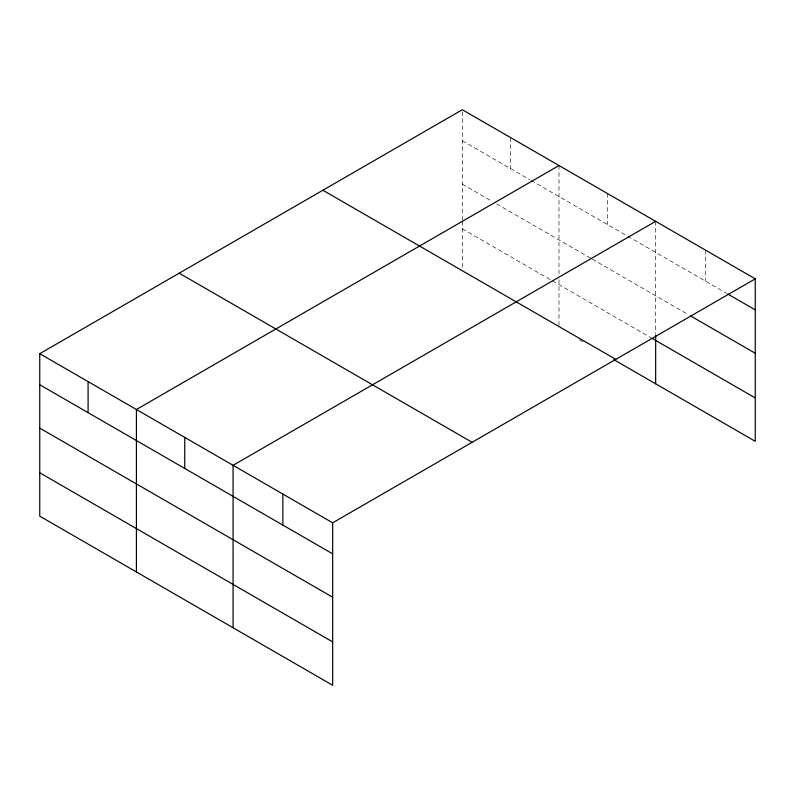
<?xml version="1.0" encoding="UTF-8"?>
<svg xmlns="http://www.w3.org/2000/svg" width="795" height="795" viewBox="0 0 795 795"><rect width="100%" height="100%" fill="white"/><g stroke="black" fill="none" stroke-linecap="round" stroke-linejoin="round"><path stroke-width="0.6" stroke-dasharray="3.98 2.98" d="M462.332 220.126L462.332 109.73M462.332 140.765L529.997 179.829M531.07 180.455L626.659 235.638M627.732 236.264L726.64 293.365M462.332 184.132L492.403 201.503M496.696 203.977L591.212 258.544M592.285 259.17L688.5 314.711M462.332 228.821L551.472 280.287M552.545 280.903L651.363 337.954M579.396 339.773L583.699 342.257M705.453 250.087L705.453 281.132M655.656 221.338L655.656 334.228M607.32 193.433L607.32 224.478M558.994 165.529L558.994 274.692M558.994 279.661L558.994 325.513M510.658 137.624L510.658 168.669M462.332 221.368L462.332 269.704"/><path stroke-width="1.19" d="M755.25 278.846L462.332 109.73L39.75 353.696L39.75 516.154L332.668 685.27L332.668 522.812L755.25 278.846L755.25 441.305L613.77 359.618M558.994 165.529L136.412 409.505L136.412 571.963M655.656 221.338L233.074 465.314L233.074 627.772M727.703 293.981L755.25 309.881M690.617 315.943L755.25 353.248M652.437 338.571L755.25 397.937M322.879 190.234L615.797 359.35M179.203 273.192L472.121 442.308M39.75 353.696L332.668 522.812M39.75 384.74L332.668 553.857M39.75 428.108L332.668 597.224M39.75 472.786L332.668 641.903M655.656 335.47L655.656 383.806M282.871 494.063L282.871 525.107M184.748 437.409L184.748 468.454M88.086 381.6L88.086 412.645"/></g></svg>
